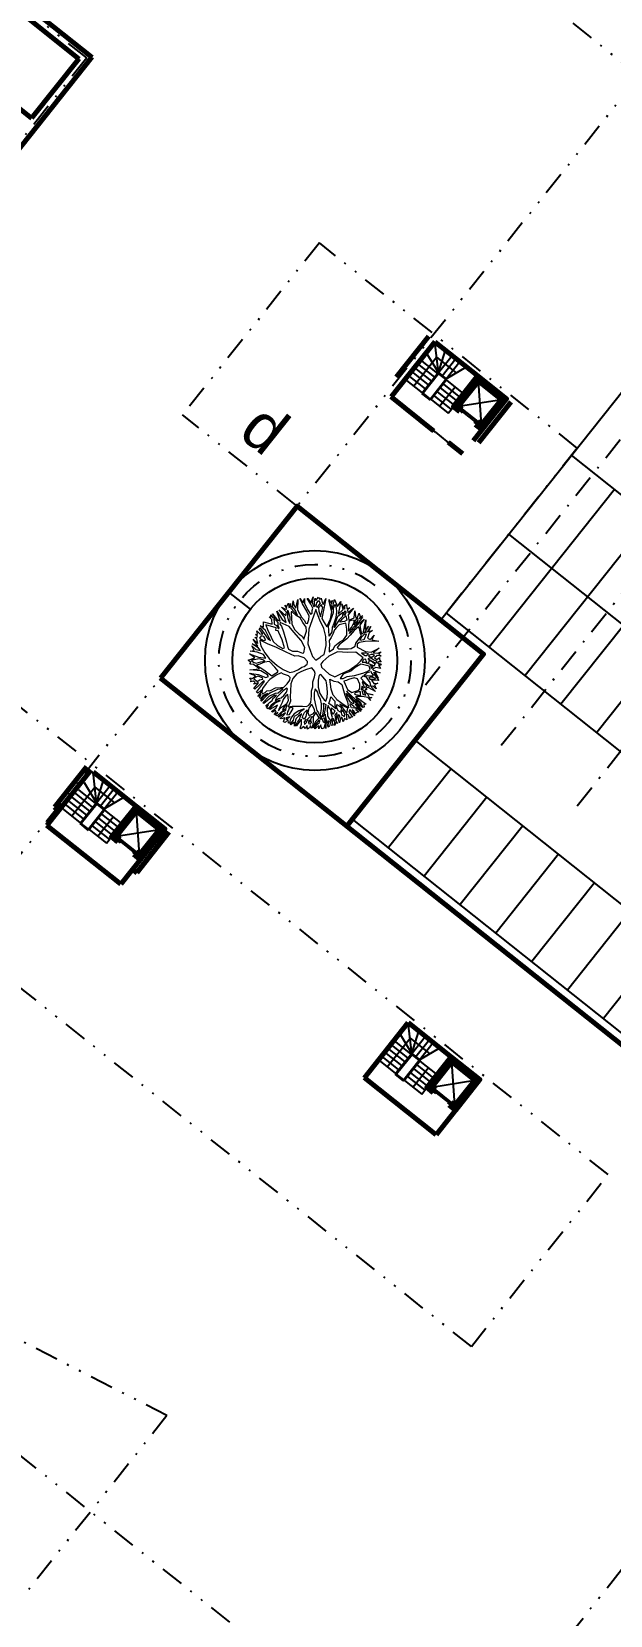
# Model space of a CAD drawing. Header units: metres. Extents: x -664657 to -643449, y -1076720 to -1062383.
# Drawn here: x -657806.3 to -657774.7, y -1067934.4 to -1067847.9 of the extents above; entities that cross this region are included whole.
import ezdxf

# ---------------------------------------------------------------- set-up
doc = ezdxf.new("R2010")
doc.units = ezdxf.units.M
doc.header["$LTSCALE"] = 0.1
doc.linetypes.add('DASHDOT', pattern=[25.4, 12.7, -6.35, 0, -6.35])
doc.linetypes.add('DIVIDE', pattern=[31.75, 12.7, -6.35, 0, -6.35, 0, -6.35])
doc.layers.get('0').update_dxf_attribs({"color": 8, "lineweight": 9})
for name, color, linetype in [('AA_THER_popis', 6, 'Continuous'), ('AA_THER_slabá', 4, 'Continuous'), ('AA_THER_čerchovaná', 84, 'DIVIDE')]:
    doc.layers.add(name, color=color, linetype=linetype)
doc.layers.add('AA_THER_silná', color=1, linetype='Continuous', lineweight=70)
doc.layers.add('AA_THER_STAFAZ', color=252, linetype='Continuous', lineweight=0)
doc.styles.get("Standard").update_dxf_attribs({"font": 'arial.ttf', "width": 0.8})

# ---------------------------------------------------------------- blocks, each defined once
blk = doc.blocks.new('A$C0C461CEA')
for p, q in [((0.191, 0.795), (0.205, 0.826)), ((0.205, 0.826), (0.247, 0.779)), ((0.247, 0.779), (0.283, 0.818)), ((0.283, 0.818), (0.273, 0.766)), ((0.303, 0.735), (0.335, 0.855)), ((0.335, 0.855), (0.332, 0.706)), ((0.448, 0.732), (0.381, 0.832)), ((0.381, 0.832), (0.473, 0.745)), ((0.483, 0.777), (0.463, 0.845)), ((0.463, 0.845), (0.503, 0.812)), ((0.503, 0.812), (0.541, 0.849)), ((0.541, 0.849), (0.523, 0.775)), ((0.523, 0.775), (0.552, 0.829)), ((0.552, 0.829), (0.55, 0.733)), ((0.572, 0.716), (0.592, 0.82)), ((0.592, 0.82), (0.599, 0.69)), ((0.732, 0.619), (0.623, 0.824)), ((0.623, 0.824), (0.721, 0.691)), ((-0.291, 0.473), (-0.326, 0.577)), ((-0.326, 0.577), (-0.279, 0.488)), ((-0.256, 0.522), (-0.284, 0.582)), ((-0.284, 0.582), (-0.25, 0.553)), ((-0.25, 0.553), (-0.251, 0.627)), ((-0.251, 0.627), (-0.205, 0.61)), ((-0.215, 0.587), (-0.164, 0.562)), ((-0.208, 0.57), (-0.215, 0.587)), ((-0.212, 0.536), (-0.208, 0.57)), ((-0.205, 0.61), (-0.205, 0.641)), ((-0.205, 0.641), (-0.143, 0.596)), ((-0.164, 0.562), (-0.163, 0.47)), ((-0.143, 0.596), (-0.108, 0.579)), ((-0.134, 0.562), (-0.138, 0.487)), ((-0.108, 0.579), (-0.136, 0.688)), ((-0.136, 0.688), (-0.031, 0.479)), ((-0.111, 0.544), (-0.134, 0.562)), ((-0.084, 0.536), (-0.111, 0.544)), ((-0.062, 0.681), (-0.084, 0.71)), ((-0.084, 0.71), (-0.025, 0.681)), ((0.086, 0.573), (-0.062, 0.681)), ((-0.025, 0.681), (-0.029, 0.73)), ((-0.029, 0.73), (-0.001, 0.656)), ((0.063, 0.606), (-0.009, 0.765)), ((-0.009, 0.765), (0.101, 0.706)), ((-0.001, 0.656), (0.063, 0.606)), ((0.049, 0.709), (0.1, 0.674)), ((0.071, 0.64), (0.049, 0.709)), ((0.115, 0.58), (0.071, 0.64)), ((0.141, 0.467), (0.086, 0.573)), ((0.101, 0.706), (0.094, 0.804)), ((0.094, 0.804), (0.195, 0.61)), ((0.1, 0.674), (0.148, 0.626)), ((0.154, 0.458), (0.115, 0.58)), ((0.214, 0.725), (0.134, 0.788)), ((0.134, 0.788), (0.212, 0.751)), ((0.148, 0.626), (0.198, 0.54)), ((0.231, 0.749), (0.191, 0.795)), ((0.195, 0.61), (0.214, 0.725)), ((0.212, 0.751), (0.231, 0.749)), ((0.212, 0.581), (0.226, 0.644)), ((0.236, 0.499), (0.212, 0.581)), ((0.226, 0.644), (0.236, 0.684)), ((0.236, 0.684), (0.278, 0.625)), ((0.256, 0.734), (0.28, 0.713)), ((0.257, 0.695), (0.256, 0.734)), ((0.272, 0.676), (0.257, 0.695)), ((0.278, 0.625), (0.267, 0.543)), ((0.267, 0.543), (0.281, 0.388)), ((0.291, 0.657), (0.272, 0.676)), ((0.273, 0.766), (0.303, 0.735)), ((0.28, 0.713), (0.29, 0.678)), ((0.29, 0.678), (0.291, 0.657)), ((0.298, 0.594), (0.316, 0.668)), ((0.299, 0.519), (0.298, 0.594)), ((0.359, 0.578), (0.299, 0.519)), ((0.316, 0.668), (0.354, 0.641)), ((0.392, 0.572), (0.318, 0.477)), ((0.332, 0.706), (0.398, 0.641)), ((0.354, 0.641), (0.373, 0.618)), ((0.373, 0.618), (0.359, 0.578)), ((0.469, 0.501), (0.392, 0.572)), ((0.398, 0.641), (0.448, 0.732)), ((0.419, 0.639), (0.417, 0.618)), ((0.417, 0.618), (0.449, 0.568)), ((0.438, 0.663), (0.419, 0.639)), ((0.471, 0.697), (0.438, 0.663)), ((0.449, 0.568), (0.492, 0.518)), ((0.482, 0.682), (0.471, 0.697)), ((0.473, 0.745), (0.483, 0.777)), ((0.492, 0.669), (0.482, 0.682)), ((0.49, 0.711), (0.491, 0.762)), ((0.505, 0.682), (0.49, 0.711)), ((0.491, 0.762), (0.519, 0.739)), ((0.503, 0.634), (0.492, 0.669)), ((0.512, 0.575), (0.503, 0.634)), ((0.518, 0.634), (0.505, 0.682)), ((0.511, 0.491), (0.512, 0.575)), ((0.519, 0.739), (0.518, 0.634)), ((0.53, 0.531), (0.539, 0.622)), ((0.539, 0.622), (0.547, 0.66)), ((0.544, 0.723), (0.568, 0.689)), ((0.547, 0.66), (0.544, 0.723)), ((0.55, 0.733), (0.572, 0.716)), ((0.562, 0.609), (0.551, 0.471)), ((0.568, 0.689), (0.562, 0.609)), ((0.581, 0.563), (0.574, 0.456)), ((0.6, 0.66), (0.581, 0.563)), ((0.599, 0.69), (0.656, 0.641)), ((0.629, 0.644), (0.6, 0.66)), ((0.699, 0.587), (0.629, 0.644)), ((0.656, 0.641), (0.716, 0.594)), ((0.735, 0.569), (0.699, 0.587)), ((0.716, 0.594), (0.732, 0.619)), ((0.721, 0.691), (0.725, 0.772)), ((0.725, 0.772), (0.739, 0.638)), ((0.736, 0.502), (0.735, 0.569)), ((0.739, 0.638), (0.773, 0.691)), ((0.756, 0.617), (0.75, 0.55)), ((0.75, 0.55), (0.759, 0.494)), ((0.785, 0.647), (0.756, 0.617)), ((0.759, 0.494), (0.811, 0.549)), ((0.773, 0.691), (0.762, 0.79)), ((0.762, 0.79), (0.78, 0.708)), ((0.78, 0.708), (0.782, 0.71)), ((0.782, 0.71), (0.826, 0.755)), ((0.811, 0.549), (0.785, 0.647)), ((0.826, 0.755), (0.807, 0.687)), ((0.807, 0.687), (0.84, 0.599)), ((0.84, 0.599), (0.888, 0.613)), ((1.024, 0.679), (0.847, 0.53)), ((0.888, 0.613), (0.897, 0.711)), ((0.897, 0.711), (0.915, 0.627)), ((0.915, 0.627), (1.024, 0.679)), ((1.039, 0.454), (1.103, 0.589)), ((1.103, 0.589), (1.074, 0.465)), ((1.137, 0.506), (1.166, 0.562)), ((1.166, 0.562), (1.164, 0.508)), ((-0.495, 0.221), (-0.55, 0.309)), ((-0.55, 0.309), (-0.495, 0.256)), ((-0.436, 0.238), (-0.503, 0.376)), ((-0.503, 0.376), (-0.397, 0.235)), ((-0.394, 0.371), (-0.482, 0.412)), ((-0.482, 0.412), (-0.394, 0.388)), ((-0.394, 0.388), (-0.424, 0.459)), ((-0.424, 0.459), (-0.372, 0.399)), ((-0.256, 0.32), (-0.394, 0.371)), ((-0.386, 0.487), (-0.377, 0.497)), ((-0.28, 0.452), (-0.386, 0.487)), ((-0.377, 0.497), (-0.291, 0.473)), ((-0.372, 0.399), (-0.265, 0.347)), ((-0.209, 0.421), (-0.28, 0.452)), ((-0.279, 0.488), (-0.209, 0.448)), ((-0.265, 0.347), (-0.176, 0.312)), ((-0.207, 0.472), (-0.256, 0.522)), ((-0.174, 0.275), (-0.256, 0.32)), ((-0.186, 0.48), (-0.212, 0.536)), ((-0.209, 0.448), (-0.207, 0.472)), ((-0.194, 0.381), (-0.209, 0.421)), ((-0.162, 0.346), (-0.194, 0.381)), ((-0.163, 0.47), (-0.186, 0.48)), ((-0.176, 0.312), (-0.162, 0.346)), ((-0.142, 0.224), (-0.174, 0.275)), ((-0.157, 0.436), (-0.114, 0.321)), ((-0.081, 0.391), (-0.157, 0.436)), ((-0.138, 0.487), (-0.095, 0.443)), ((-0.114, 0.321), (-0.04, 0.095)), ((-0.095, 0.443), (-0.013, 0.385)), ((-0.05, 0.471), (-0.084, 0.536)), ((0.012, 0.333), (-0.081, 0.391)), ((-0.013, 0.385), (-0.05, 0.471)), ((-0.031, 0.479), (0.019, 0.379)), ((0.154, 0.269), (0.012, 0.333)), ((0.019, 0.379), (0.096, 0.349)), ((0.096, 0.349), (0.175, 0.322)), ((0.175, 0.322), (0.141, 0.467)), ((0.193, 0.345), (0.154, 0.458)), ((0.24, 0.295), (0.193, 0.345)), ((0.198, 0.54), (0.234, 0.438)), ((0.234, 0.438), (0.258, 0.367)), ((0.281, 0.388), (0.236, 0.499)), ((0.308, 0.222), (0.24, 0.295)), ((0.258, 0.367), (0.296, 0.309)), ((0.296, 0.309), (0.308, 0.222)), ((0.314, 0.414), (0.309, 0.363)), ((0.309, 0.363), (0.334, 0.286)), ((0.318, 0.477), (0.314, 0.414)), ((0.334, 0.286), (0.348, 0.221)), ((0.532, 0.422), (0.469, 0.501)), ((0.492, 0.518), (0.511, 0.491)), ((0.513, 0.258), (0.54, 0.324)), ((0.551, 0.471), (0.53, 0.531)), ((0.54, 0.324), (0.532, 0.422)), ((0.551, 0.283), (0.534, 0.218)), ((0.571, 0.374), (0.551, 0.283)), ((0.574, 0.456), (0.571, 0.374)), ((0.694, 0.255), (0.731, 0.289)), ((0.834, 0.289), (0.726, 0.197)), ((0.731, 0.289), (0.76, 0.363)), ((0.738, 0.409), (0.736, 0.502)), ((0.76, 0.363), (0.738, 0.409)), ((0.772, 0.454), (0.768, 0.41)), ((0.768, 0.41), (0.8, 0.37)), ((0.847, 0.53), (0.772, 0.454)), ((0.8, 0.37), (0.955, 0.401)), ((0.992, 0.29), (0.834, 0.289)), ((0.943, 0.354), (0.922, 0.336)), ((0.922, 0.336), (0.992, 0.342)), ((0.983, 0.384), (0.943, 0.354)), ((0.955, 0.401), (1.039, 0.454)), ((1.022, 0.404), (0.983, 0.384)), ((0.99, 0.219), (0.992, 0.29)), ((0.992, 0.342), (1.008, 0.359)), ((1.008, 0.359), (1.022, 0.404)), ((1.019, 0.28), (1.014, 0.25)), ((1.04, 0.305), (1.019, 0.28)), ((1.065, 0.28), (1.04, 0.305)), ((1.06, 0.421), (1.046, 0.396)), ((1.046, 0.396), (1.046, 0.37)), ((1.046, 0.37), (1.102, 0.394)), ((1.085, 0.438), (1.06, 0.421)), ((1.084, 0.364), (1.065, 0.329)), ((1.065, 0.329), (1.216, 0.353)), ((1.11, 0.266), (1.065, 0.28)), ((1.074, 0.465), (1.137, 0.506)), ((1.151, 0.377), (1.084, 0.364)), ((1.117, 0.447), (1.085, 0.438)), ((1.115, 0.327), (1.094, 0.318)), ((1.094, 0.318), (1.123, 0.272)), ((1.102, 0.394), (1.117, 0.447)), ((1.157, 0.334), (1.115, 0.327)), ((1.123, 0.272), (1.221, 0.303)), ((1.154, 0.472), (1.142, 0.409)), ((1.142, 0.409), (1.193, 0.416)), ((1.216, 0.393), (1.151, 0.377)), ((1.213, 0.508), (1.154, 0.472)), ((1.223, 0.332), (1.157, 0.334)), ((1.164, 0.508), (1.213, 0.508)), ((1.221, 0.277), (1.173, 0.268)), ((1.193, 0.416), (1.206, 0.47)), ((1.206, 0.47), (1.232, 0.441)), ((1.209, 0.239), (1.221, 0.277)), ((1.216, 0.353), (1.216, 0.393)), ((1.221, 0.303), (1.223, 0.332)), ((1.232, 0.441), (1.276, 0.429)), ((1.265, 0.299), (1.236, 0.242)), ((1.276, 0.429), (1.239, 0.399)), ((1.239, 0.399), (1.239, 0.378)), ((1.239, 0.378), (1.266, 0.383)), ((1.263, 0.236), (1.379, 0.275)), ((1.336, 0.335), (1.265, 0.299)), ((1.266, 0.383), (1.281, 0.398)), ((1.308, 0.383), (1.275, 0.358)), ((1.275, 0.358), (1.336, 0.335)), ((1.281, 0.398), (1.308, 0.383)), ((1.379, 0.275), (1.301, 0.236)), ((-0.493, -0.002), (-0.644, 0.041)), ((-0.644, 0.041), (-0.485, 0.03)), ((-0.635, 0.101), (-0.551, 0.117)), ((-0.519, 0.086), (-0.635, 0.101)), ((-0.612, 0.165), (-0.577, 0.172)), ((-0.557, 0.142), (-0.612, 0.165)), ((-0.577, 0.172), (-0.583, 0.229)), ((-0.583, 0.229), (-0.536, 0.174)), ((-0.551, 0.117), (-0.557, 0.142)), ((-0.526, 0.187), (-0.556, 0.247)), ((-0.556, 0.247), (-0.505, 0.187)), ((-0.536, 0.174), (-0.526, 0.187)), ((-0.509, 0.126), (-0.526, 0.126)), ((-0.526, 0.126), (-0.492, 0.08)), ((-0.485, 0.03), (-0.519, 0.086)), ((-0.416, 0.057), (-0.509, 0.126)), ((-0.505, 0.187), (-0.335, 0.163)), ((-0.495, 0.256), (-0.436, 0.238)), ((-0.415, 0.205), (-0.495, 0.221)), ((-0.492, 0.08), (-0.453, 0.038)), ((-0.444, 0.15), (-0.46, 0.141)), ((-0.46, 0.141), (-0.318, -0.013)), ((-0.453, 0.038), (-0.411, 0.003)), ((-0.353, 0.149), (-0.444, 0.15)), ((-0.354, -0.026), (-0.416, 0.057)), ((-0.335, 0.163), (-0.415, 0.205)), ((-0.411, 0.003), (-0.354, -0.026)), ((-0.397, 0.235), (-0.263, 0.181)), ((-0.273, 0.155), (-0.353, 0.149)), ((-0.191, 0.121), (-0.273, 0.155)), ((-0.263, 0.181), (-0.194, 0.167)), ((-0.194, 0.167), (-0.145, 0.146)), ((-0.099, 0.096), (-0.191, 0.121)), ((-0.145, 0.146), (-0.114, 0.159)), ((-0.114, 0.159), (-0.142, 0.224)), ((-0.05, 0.048), (-0.099, 0.096)), ((0, -0.086), (-0.05, 0.048)), ((-0.04, 0.095), (0.101, -0.11)), ((0.266, 0.178), (0.154, 0.269)), ((0.364, 0.065), (0.266, 0.178)), ((0.348, 0.221), (0.354, 0.16)), ((0.354, 0.16), (0.409, 0.103)), ((0.435, -0.079), (0.364, 0.065)), ((0.409, 0.103), (0.439, 0.053)), ((0.439, 0.053), (0.476, 0.01)), ((0.476, 0.01), (0.498, 0.096)), ((0.485, 0.148), (0.513, 0.258)), ((0.498, 0.096), (0.485, 0.148)), ((0.588, 0.099), (0.514, -0.053)), ((0.534, 0.218), (0.533, 0.155)), ((0.533, 0.155), (0.567, 0.153)), ((0.567, 0.153), (0.619, 0.192)), ((0.726, 0.197), (0.588, 0.099)), ((0.619, 0.192), (0.694, 0.255)), ((0.934, -0.024), (0.985, 0.138)), ((0.99, 0.078), (0.966, -0.017)), ((0.985, 0.138), (0.99, 0.219)), ((1.029, 0.181), (0.99, 0.078)), ((1.014, 0.25), (1.022, 0.223)), ((1.022, 0.223), (1.057, 0.251)), ((1.054, 0.196), (1.029, 0.181)), ((1.161, 0.247), (1.054, 0.196)), ((1.057, 0.251), (1.11, 0.266)), ((1.064, -0.035), (1.15, 0.081)), ((1.15, 0.081), (1.193, 0.151)), ((1.207, 0.21), (1.161, 0.247)), ((1.173, 0.268), (1.209, 0.239)), ((1.184, 0.044), (1.176, -0.007)), ((1.242, 0.072), (1.184, 0.044)), ((1.201, 0.118), (1.192, 0.06)), ((1.192, 0.06), (1.242, 0.105)), ((1.193, 0.151), (1.207, 0.21)), ((1.249, 0.194), (1.201, 0.132)), ((1.201, 0.132), (1.201, 0.118)), ((1.236, 0.242), (1.263, 0.236)), ((1.242, 0.105), (1.277, 0.128)), ((1.297, 0.051), (1.242, 0.072)), ((1.268, 0.179), (1.249, 0.194)), ((1.314, 0.169), (1.268, 0.179)), ((1.294, 0.108), (1.276, 0.086)), ((1.276, 0.086), (1.305, 0.077)), ((1.277, 0.128), (1.319, 0.158)), ((1.411, 0.18), (1.289, 0.213)), ((1.289, 0.213), (1.317, 0.184)), ((1.327, 0.131), (1.294, 0.108)), ((1.347, 0.037), (1.297, 0.051)), ((1.301, 0.236), (1.411, 0.18)), ((1.305, 0.077), (1.384, 0.138)), ((1.319, 0.158), (1.314, 0.169)), ((1.317, 0.184), (1.443, 0.155)), ((1.367, 0.149), (1.327, 0.131)), ((1.443, 0.155), (1.34, 0.081)), ((1.34, 0.081), (1.406, 0.061)), ((1.386, 0.006), (1.347, 0.037)), ((1.384, 0.138), (1.367, 0.149)), ((1.367, -0.026), (1.386, 0.006)), ((1.421, 0.016), (1.398, -0.011)), ((1.406, 0.061), (1.454, 0.109)), ((1.495, 0.013), (1.421, 0.016)), ((1.454, 0.109), (1.431, 0.05)), ((1.431, 0.05), (1.495, 0.013)), ((-0.721, -0.288), (-0.583, -0.227)), ((-0.701, -0.157), (-0.672, -0.144)), ((-0.634, -0.167), (-0.701, -0.157)), ((-0.672, -0.144), (-0.697, -0.115)), ((-0.697, -0.115), (-0.649, -0.134)), ((-0.599, -0.118), (-0.687, -0.081)), ((-0.687, -0.081), (-0.582, -0.108)), ((-0.508, -0.101), (-0.659, -0.004)), ((-0.659, -0.004), (-0.5, -0.057)), ((-0.49, -0.229), (-0.658, -0.302)), ((-0.649, -0.134), (-0.599, -0.118)), ((-0.583, -0.227), (-0.634, -0.167)), ((-0.561, -0.129), (-0.611, -0.142)), ((-0.611, -0.142), (-0.575, -0.175)), ((-0.582, -0.108), (-0.544, -0.105)), ((-0.575, -0.175), (-0.552, -0.204)), ((-0.519, -0.137), (-0.561, -0.129)), ((-0.552, -0.204), (-0.506, -0.197)), ((-0.544, -0.105), (-0.508, -0.101)), ((-0.491, -0.179), (-0.519, -0.137)), ((-0.506, -0.197), (-0.448, -0.22)), ((-0.5, -0.057), (-0.412, -0.054)), ((-0.412, -0.054), (-0.493, -0.002)), ((-0.33, -0.078), (-0.491, -0.12)), ((-0.491, -0.12), (-0.481, -0.145)), ((-0.444, -0.203), (-0.491, -0.179)), ((-0.465, -0.267), (-0.49, -0.229)), ((-0.481, -0.145), (-0.435, -0.149)), ((-0.431, -0.251), (-0.465, -0.267)), ((-0.448, -0.22), (-0.444, -0.203)), ((-0.435, -0.149), (-0.35, -0.207)), ((-0.402, -0.266), (-0.431, -0.251)), ((-0.281, -0.328), (-0.402, -0.266)), ((-0.35, -0.207), (-0.2, -0.314)), ((-0.208, -0.104), (-0.33, -0.078)), ((-0.318, -0.013), (-0.221, -0.06)), ((-0.221, -0.06), (-0.118, -0.072)), ((-0.023, -0.134), (-0.208, -0.104)), ((-0.118, -0.072), (-0.051, -0.067)), ((-0.051, -0.067), (0, -0.086)), ((0.101, -0.19), (-0.023, -0.134)), ((0.101, -0.11), (0.215, -0.18)), ((0.147, -0.271), (0.101, -0.19)), ((0.215, -0.18), (0.302, -0.23)), ((0.302, -0.23), (0.386, -0.241)), ((0.386, -0.241), (0.412, -0.157)), ((0.412, -0.132), (0.435, -0.079)), ((0.412, -0.157), (0.412, -0.132)), ((0.514, -0.053), (0.492, -0.182)), ((0.492, -0.182), (0.493, -0.246)), ((0.493, -0.246), (0.533, -0.274)), ((0.71, -0.29), (0.814, -0.262)), ((0.814, -0.262), (0.864, -0.159)), ((0.864, -0.159), (0.934, -0.024)), ((0.908, -0.119), (0.897, -0.15)), ((0.897, -0.15), (0.901, -0.228)), ((0.901, -0.228), (0.946, -0.198)), ((0.966, -0.017), (0.908, -0.119)), ((0.946, -0.198), (0.973, -0.127)), ((0.973, -0.127), (1.064, -0.035)), ((1.009, -0.187), (0.98, -0.225)), ((0.98, -0.225), (1.12, -0.297)), ((1.026, -0.151), (1.009, -0.187)), ((1.084, -0.067), (1.026, -0.151)), ((1.138, -0.047), (1.084, -0.067)), ((1.225, -0.095), (1.138, -0.047)), ((1.176, -0.007), (1.277, -0.02)), ((1.208, -0.294), (1.276, -0.187)), ((1.271, -0.153), (1.225, -0.095)), ((1.231, -0.04), (1.321, -0.091)), ((1.289, -0.041), (1.231, -0.04)), ((1.287, -0.212), (1.256, -0.26)), ((1.256, -0.26), (1.262, -0.288)), ((1.262, -0.288), (1.356, -0.236)), ((1.276, -0.187), (1.271, -0.153)), ((1.277, -0.02), (1.367, -0.026)), ((1.324, -0.116), (1.277, -0.096)), ((1.277, -0.096), (1.303, -0.157)), ((1.318, -0.192), (1.287, -0.212)), ((1.346, -0.047), (1.289, -0.041)), ((1.394, -0.229), (1.298, -0.308)), ((1.303, -0.157), (1.324, -0.116)), ((1.356, -0.236), (1.318, -0.192)), ((1.321, -0.091), (1.346, -0.047)), ((1.347, -0.14), (1.333, -0.161)), ((1.333, -0.161), (1.36, -0.194)), ((1.374, -0.053), (1.346, -0.093)), ((1.346, -0.093), (1.374, -0.091)), ((1.368, -0.148), (1.347, -0.14)), ((1.374, -0.091), (1.353, -0.129)), ((1.353, -0.129), (1.41, -0.147)), ((1.36, -0.194), (1.389, -0.194)), ((1.4, -0.166), (1.368, -0.148)), ((1.514, -0.029), (1.374, -0.053)), ((1.389, -0.194), (1.421, -0.179)), ((1.476, -0.191), (1.394, -0.229)), ((1.398, -0.011), (1.514, -0.029)), ((1.421, -0.179), (1.4, -0.166)), ((1.41, -0.147), (1.519, -0.094)), ((1.519, -0.094), (1.431, -0.145)), ((1.431, -0.145), (1.486, -0.17)), ((1.541, -0.201), (1.476, -0.191)), ((1.486, -0.17), (1.527, -0.148)), ((1.527, -0.148), (1.511, -0.184)), ((1.511, -0.184), (1.541, -0.201)), ((-0.722, -0.374), (-0.67, -0.354)), ((-0.605, -0.381), (-0.722, -0.374)), ((-0.67, -0.354), (-0.721, -0.288)), ((-0.671, -0.512), (-0.715, -0.477)), ((-0.715, -0.477), (-0.643, -0.483)), ((-0.705, -0.422), (-0.705, -0.403)), ((-0.705, -0.403), (-0.475, -0.468)), ((-0.602, -0.457), (-0.705, -0.422)), ((-0.697, -0.539), (-0.671, -0.512)), ((-0.651, -0.541), (-0.697, -0.539)), ((-0.658, -0.302), (-0.588, -0.343)), ((-0.643, -0.483), (-0.602, -0.457)), ((-0.562, -0.478), (-0.608, -0.497)), ((-0.608, -0.497), (-0.603, -0.545)), ((-0.429, -0.459), (-0.605, -0.381)), ((-0.588, -0.343), (-0.459, -0.411)), ((-0.439, -0.537), (-0.569, -0.566)), ((-0.528, -0.49), (-0.562, -0.478)), ((-0.555, -0.54), (-0.523, -0.534)), ((-0.5, -0.512), (-0.528, -0.49)), ((-0.523, -0.534), (-0.5, -0.512)), ((-0.475, -0.468), (-0.429, -0.459)), ((-0.459, -0.411), (-0.383, -0.446)), ((-0.274, -0.489), (-0.439, -0.537)), ((-0.383, -0.446), (-0.284, -0.456)), ((-0.284, -0.456), (-0.182, -0.436)), ((-0.167, -0.411), (-0.281, -0.328)), ((-0.099, -0.448), (-0.274, -0.489)), ((-0.2, -0.314), (-0.141, -0.358)), ((-0.182, -0.436), (-0.167, -0.411)), ((-0.141, -0.358), (-0.098, -0.387)), ((0.06, -0.41), (-0.099, -0.448)), ((-0.098, -0.387), (-0.025, -0.371)), ((-0.025, -0.371), (0.046, -0.318)), ((0.046, -0.318), (0.128, -0.29)), ((0.101, -0.37), (0.06, -0.41)), ((0.202, -0.337), (0.101, -0.37)), ((0.128, -0.29), (0.147, -0.271)), ((0.284, -0.347), (0.202, -0.337)), ((0.252, -0.551), (0.271, -0.484)), ((0.271, -0.484), (0.295, -0.448)), ((0.301, -0.364), (0.284, -0.347)), ((0.295, -0.448), (0.313, -0.389)), ((0.313, -0.389), (0.301, -0.364)), ((0.348, -0.481), (0.309, -0.559)), ((0.414, -0.386), (0.348, -0.481)), ((0.482, -0.404), (0.414, -0.386)), ((0.518, -0.429), (0.482, -0.404)), ((0.544, -0.477), (0.518, -0.429)), ((0.533, -0.274), (0.71, -0.29)), ((0.574, -0.561), (0.544, -0.477)), ((0.601, -0.382), (0.587, -0.408)), ((0.587, -0.408), (0.628, -0.487)), ((0.66, -0.39), (0.601, -0.382)), ((0.628, -0.487), (0.7, -0.576)), ((0.74, -0.406), (0.66, -0.39)), ((0.768, -0.431), (0.74, -0.406)), ((0.831, -0.489), (0.768, -0.431)), ((0.773, -0.347), (0.846, -0.329)), ((0.833, -0.407), (0.773, -0.347)), ((0.885, -0.552), (0.831, -0.489)), ((0.896, -0.469), (0.833, -0.407)), ((0.846, -0.329), (0.914, -0.295)), ((0.987, -0.527), (0.896, -0.469)), ((0.914, -0.295), (0.987, -0.292)), ((0.987, -0.292), (1.076, -0.35)), ((1.063, -0.541), (0.987, -0.527)), ((1.076, -0.35), (1.146, -0.402)), ((1.12, -0.297), (1.208, -0.294)), ((1.322, -0.346), (1.122, -0.328)), ((1.122, -0.328), (1.314, -0.377)), ((1.146, -0.366), (1.331, -0.398)), ((1.205, -0.406), (1.146, -0.366)), ((1.146, -0.402), (1.247, -0.462)), ((1.293, -0.438), (1.205, -0.406)), ((1.328, -0.531), (1.24, -0.542)), ((1.247, -0.462), (1.328, -0.531)), ((1.35, -0.423), (1.293, -0.438)), ((1.298, -0.308), (1.389, -0.301)), ((1.308, -0.455), (1.382, -0.454)), ((1.323, -0.478), (1.308, -0.455)), ((1.314, -0.377), (1.526, -0.421)), ((1.436, -0.382), (1.322, -0.346)), ((1.367, -0.498), (1.323, -0.478)), ((1.331, -0.398), (1.35, -0.423)), ((1.439, -0.334), (1.334, -0.329)), ((1.334, -0.329), (1.521, -0.375)), ((1.492, -0.575), (1.361, -0.539)), ((1.361, -0.539), (1.376, -0.585)), ((1.403, -0.475), (1.367, -0.498)), ((1.526, -0.421), (1.375, -0.412)), ((1.375, -0.412), (1.53, -0.449)), ((1.382, -0.454), (1.403, -0.475)), ((1.389, -0.301), (1.527, -0.295)), ((1.434, -0.521), (1.395, -0.521)), ((1.395, -0.521), (1.492, -0.575)), ((1.53, -0.449), (1.415, -0.452)), ((1.415, -0.452), (1.445, -0.477)), ((1.485, -0.543), (1.434, -0.521)), ((1.521, -0.375), (1.436, -0.382)), ((1.513, -0.369), (1.439, -0.334)), ((1.445, -0.477), (1.505, -0.474)), ((1.505, -0.474), (1.477, -0.522)), ((1.477, -0.522), (1.485, -0.543)), ((1.527, -0.295), (1.496, -0.321)), ((1.496, -0.321), (1.528, -0.358)), ((1.528, -0.358), (1.513, -0.369)), ((-0.537, -0.67), (-0.676, -0.63)), ((-0.676, -0.63), (-0.569, -0.633)), ((-0.67, -0.585), (-0.643, -0.564)), ((-0.628, -0.583), (-0.67, -0.585)), ((-0.643, -0.564), (-0.651, -0.541)), ((-0.639, -0.698), (-0.537, -0.67)), ((-0.507, -0.691), (-0.639, -0.698)), ((-0.569, -0.633), (-0.628, -0.583)), ((-0.54, -0.767), (-0.622, -0.732)), ((-0.622, -0.732), (-0.532, -0.735)), ((-0.603, -0.545), (-0.555, -0.54)), ((-0.483, -0.76), (-0.59, -0.822)), ((-0.59, -0.822), (-0.54, -0.767)), ((-0.569, -0.566), (-0.571, -0.578)), ((-0.571, -0.578), (-0.503, -0.638)), ((-0.568, -0.862), (-0.416, -0.81)), ((-0.532, -0.735), (-0.456, -0.699)), ((-0.456, -0.699), (-0.507, -0.691)), ((-0.503, -0.638), (-0.373, -0.687)), ((-0.374, -0.724), (-0.483, -0.76)), ((-0.416, -0.81), (-0.302, -0.746)), ((-0.329, -0.8), (-0.388, -0.824)), ((-0.302, -0.746), (-0.374, -0.724)), ((-0.373, -0.687), (-0.256, -0.714)), ((-0.335, -0.847), (-0.287, -0.798)), ((-0.287, -0.798), (-0.329, -0.8)), ((-0.221, -0.753), (-0.283, -0.813)), ((-0.256, -0.714), (-0.076, -0.727)), ((-0.092, -0.771), (-0.221, -0.753)), ((-0.004, -0.791), (-0.092, -0.771)), ((-0.076, -0.727), (0.048, -0.713)), ((-0.002, -0.812), (-0.004, -0.791)), ((0.055, -0.78), (0.014, -0.86)), ((0.048, -0.713), (0.165, -0.682)), ((0.103, -0.771), (0.055, -0.78)), ((0.185, -0.745), (0.103, -0.771)), ((0.165, -0.682), (0.215, -0.623)), ((0.227, -0.745), (0.185, -0.745)), ((0.215, -0.623), (0.252, -0.551)), ((0.25, -0.786), (0.227, -0.745)), ((0.249, -0.862), (0.25, -0.786)), ((0.276, -0.629), (0.273, -0.73)), ((0.273, -0.73), (0.303, -0.824)), ((0.309, -0.559), (0.276, -0.629)), ((0.627, -0.632), (0.574, -0.561)), ((0.648, -0.697), (0.627, -0.632)), ((0.706, -0.765), (0.648, -0.697)), ((0.68, -0.635), (0.71, -0.698)), ((0.723, -0.641), (0.68, -0.635)), ((0.7, -0.576), (0.793, -0.643)), ((0.766, -0.864), (0.706, -0.765)), ((0.71, -0.698), (0.771, -0.775)), ((0.755, -0.654), (0.723, -0.641)), ((0.793, -0.687), (0.755, -0.654)), ((0.771, -0.775), (0.873, -0.86)), ((0.793, -0.643), (0.86, -0.669)), ((0.861, -0.713), (0.793, -0.687)), ((0.86, -0.669), (0.919, -0.683)), ((0.923, -0.765), (0.861, -0.713)), ((0.927, -0.618), (0.885, -0.552)), ((0.919, -0.683), (0.953, -0.683)), ((0.975, -0.826), (0.923, -0.765)), ((0.953, -0.683), (0.927, -0.618)), ((0.943, -0.738), (0.987, -0.729)), ((0.979, -0.769), (0.943, -0.738)), ((0.973, -0.572), (1.072, -0.589)), ((0.997, -0.622), (0.973, -0.572)), ((1.005, -0.804), (0.979, -0.769)), ((0.987, -0.729), (1.026, -0.796)), ((1.018, -0.681), (0.997, -0.622)), ((1.045, -0.869), (1.005, -0.804)), ((1.087, -0.68), (1.018, -0.681)), ((1.026, -0.796), (1.051, -0.84)), ((1.033, -0.716), (1.053, -0.774)), ((1.078, -0.743), (1.033, -0.716)), ((1.053, -0.774), (1.127, -0.856)), ((1.084, -0.55), (1.063, -0.541)), ((1.072, -0.589), (1.119, -0.642)), ((1.111, -0.744), (1.078, -0.743)), ((1.24, -0.542), (1.084, -0.55)), ((1.171, -0.679), (1.087, -0.68)), ((1.099, -0.713), (1.174, -0.717)), ((1.139, -0.759), (1.099, -0.713)), ((1.151, -0.786), (1.111, -0.744)), ((1.119, -0.642), (1.171, -0.679)), ((1.135, -0.61), (1.181, -0.601)), ((1.169, -0.658), (1.135, -0.61)), ((1.193, -0.78), (1.139, -0.759)), ((1.217, -0.83), (1.151, -0.786)), ((1.218, -0.683), (1.169, -0.658)), ((1.271, -0.556), (1.173, -0.572)), ((1.173, -0.572), (1.345, -0.623)), ((1.174, -0.717), (1.193, -0.78)), ((1.181, -0.601), (1.228, -0.603)), ((1.262, -0.674), (1.218, -0.683)), ((1.22, -0.716), (1.225, -0.775)), ((1.246, -0.741), (1.22, -0.716)), ((1.225, -0.775), (1.289, -0.835)), ((1.228, -0.603), (1.262, -0.674)), ((1.269, -0.792), (1.246, -0.741)), ((1.339, -0.652), (1.266, -0.621)), ((1.266, -0.621), (1.279, -0.67)), ((1.292, -0.73), (1.269, -0.733)), ((1.269, -0.733), (1.293, -0.833)), ((1.289, -0.835), (1.269, -0.792)), ((1.32, -0.545), (1.271, -0.556)), ((1.279, -0.67), (1.304, -0.696)), ((1.314, -0.791), (1.292, -0.73)), ((1.304, -0.696), (1.367, -0.69)), ((1.366, -0.826), (1.314, -0.791)), ((1.362, -0.62), (1.32, -0.545)), ((1.351, -0.74), (1.321, -0.736)), ((1.321, -0.736), (1.366, -0.826)), ((1.367, -0.69), (1.339, -0.652)), ((1.345, -0.623), (1.362, -0.62)), ((1.406, -0.775), (1.351, -0.74)), ((1.404, -0.631), (1.364, -0.641)), ((1.364, -0.641), (1.432, -0.706)), ((1.376, -0.585), (1.48, -0.613)), ((1.432, -0.706), (1.386, -0.715)), ((1.386, -0.715), (1.406, -0.775)), ((1.457, -0.664), (1.404, -0.631)), ((1.461, -0.634), (1.444, -0.636)), ((1.444, -0.636), (1.457, -0.664)), ((1.48, -0.613), (1.461, -0.634)), ((-0.457, -0.859), (-0.568, -0.862)), ((-0.519, -0.958), (-0.457, -0.859)), ((-0.458, -0.964), (-0.519, -0.958)), ((-0.463, -0.909), (-0.469, -0.936)), ((-0.469, -0.936), (-0.415, -0.93)), ((-0.446, -0.892), (-0.463, -0.909)), ((-0.456, -0.999), (-0.458, -0.964)), ((-0.402, -0.959), (-0.456, -0.999)), ((-0.388, -0.824), (-0.446, -0.892)), ((-0.415, -0.93), (-0.381, -0.913)), ((-0.275, -0.955), (-0.402, -0.959)), ((-0.396, -1.075), (-0.275, -0.955)), ((-0.237, -0.968), (-0.396, -1.075)), ((-0.381, -0.913), (-0.335, -0.847)), ((-0.36, -1.114), (-0.235, -1.047)), ((-0.322, -0.887), (-0.355, -0.942)), ((-0.355, -0.942), (-0.206, -0.924)), ((-0.283, -0.813), (-0.322, -0.887)), ((-0.222, -1.071), (-0.242, -1.119)), ((-0.105, -0.95), (-0.237, -0.968)), ((-0.235, -1.047), (-0.102, -1.004)), ((-0.142, -1.045), (-0.222, -1.071)), ((-0.206, -0.924), (-0.095, -0.918)), ((-0.16, -1.106), (-0.125, -1.059)), ((-0.125, -1.059), (-0.142, -1.045)), ((-0.098, -1.074), (-0.109, -1.185)), ((-0.078, -0.962), (-0.105, -0.95)), ((-0.102, -1.004), (-0.078, -0.962)), ((-0.075, -1.069), (-0.098, -1.074)), ((-0.095, -0.918), (-0.04, -0.918)), ((-0.066, -1.3), (-0.075, -1.069)), ((-0.04, -0.918), (-0.024, -0.869)), ((-0.027, -0.987), (-0.034, -1.08)), ((-0.034, -1.08), (-0.027, -1.189)), ((0.014, -0.86), (-0.027, -0.987)), ((-0.024, -0.869), (-0.002, -0.812)), ((0.102, -1.129), (0.142, -1.04)), ((0.184, -1.043), (0.122, -1.171)), ((0.142, -1.04), (0.206, -0.982)), ((0.246, -0.974), (0.184, -1.043)), ((0.197, -1.113), (0.23, -1.077)), ((0.206, -0.982), (0.243, -0.953)), ((0.23, -1.077), (0.246, -0.974)), ((0.243, -0.953), (0.249, -0.862)), ((0.277, -0.999), (0.264, -1.085)), ((0.292, -0.925), (0.277, -0.999)), ((0.309, -0.927), (0.292, -0.925)), ((0.303, -0.824), (0.376, -0.924)), ((0.33, -0.981), (0.309, -0.927)), ((0.321, -1.112), (0.333, -1.053)), ((0.333, -1.053), (0.33, -0.981)), ((0.374, -0.999), (0.362, -1.036)), ((0.362, -1.036), (0.365, -1.114)), ((0.41, -1.033), (0.374, -0.999)), ((0.376, -0.924), (0.427, -1.003)), ((0.444, -1.071), (0.41, -1.033)), ((0.427, -1.003), (0.48, -1.062)), ((0.457, -1.127), (0.444, -1.071)), ((0.48, -1.062), (0.512, -1.16)), ((0.558, -1.109), (0.631, -1.046)), ((0.631, -1.046), (0.693, -0.999)), ((0.746, -1.013), (0.692, -1.098)), ((0.693, -0.999), (0.75, -0.958)), ((0.726, -1.085), (0.746, -1.013)), ((0.75, -0.958), (0.766, -0.918)), ((0.766, -0.918), (0.766, -0.864)), ((0.789, -0.874), (0.884, -0.921)), ((0.804, -0.903), (0.789, -0.874)), ((0.79, -1.059), (0.793, -1.031)), ((0.802, -1.122), (0.79, -1.059)), ((0.793, -1.031), (0.796, -0.994)), ((0.796, -0.994), (0.85, -1.098)), ((0.804, -0.956), (0.804, -0.903)), ((0.813, -0.977), (0.804, -0.956)), ((0.841, -1.024), (0.813, -0.977)), ((0.885, -1.058), (0.841, -1.024)), ((0.873, -0.86), (0.932, -0.9)), ((0.884, -0.921), (0.914, -0.946)), ((0.914, -0.998), (0.885, -1.058)), ((0.903, -1.11), (0.906, -1.064)), ((0.906, -1.064), (0.934, -1.03)), ((0.914, -0.946), (0.914, -0.998)), ((0.932, -0.9), (0.98, -0.916)), ((0.934, -1.03), (0.94, -1.076)), ((0.939, -0.942), (0.95, -1.023)), ((0.95, -0.942), (0.939, -0.942)), ((0.94, -1.076), (0.939, -1.127)), ((1.04, -0.98), (0.95, -0.942)), ((0.95, -1.023), (1.001, -1.095)), ((1.031, -0.928), (0.975, -0.826)), ((0.98, -0.916), (1.029, -0.945)), ((1.029, -0.945), (1.031, -0.928)), ((1.032, -1.052), (1.04, -0.98)), ((1.059, -1.178), (1.032, -1.052)), ((1.075, -0.925), (1.045, -0.869)), ((1.05, -0.921), (1.086, -0.98)), ((1.051, -0.97), (1.05, -0.921)), ((1.051, -0.84), (1.075, -0.882)), ((1.086, -0.98), (1.051, -0.97)), ((1.059, -1.012), (1.058, -1.092)), ((1.08, -1.009), (1.059, -1.012)), ((1.075, -0.882), (1.075, -0.925)), ((1.097, -1.037), (1.08, -1.009)), ((1.259, -1.006), (1.085, -0.865)), ((1.085, -0.865), (1.242, -1.046)), ((1.085, -1.069), (1.097, -1.037)), ((1.092, -1.167), (1.085, -1.069)), ((1.098, -0.94), (1.107, -0.921)), ((1.105, -0.963), (1.098, -0.94)), ((1.156, -0.996), (1.105, -0.963)), ((1.107, -0.921), (1.156, -0.965)), ((1.127, -0.856), (1.163, -0.878)), ((1.192, -1.097), (1.14, -1.053)), ((1.14, -1.053), (1.155, -1.127)), ((1.156, -0.965), (1.156, -0.996)), ((1.163, -0.878), (1.239, -0.897)), ((1.242, -1.046), (1.185, -0.992)), ((1.185, -0.992), (1.213, -1.063)), ((1.249, -0.922), (1.189, -0.924)), ((1.189, -0.924), (1.265, -0.987)), ((1.213, -1.063), (1.192, -1.097)), ((1.239, -0.897), (1.217, -0.83)), ((1.293, -0.863), (1.24, -0.831)), ((1.24, -0.831), (1.264, -0.903)), ((1.281, -0.953), (1.249, -0.922)), ((1.265, -0.987), (1.259, -1.006)), ((1.264, -0.903), (1.302, -0.93)), ((1.302, -0.93), (1.281, -0.953)), ((1.293, -0.833), (1.345, -0.856)), ((1.327, -0.913), (1.293, -0.863)), ((1.345, -0.856), (1.318, -0.856)), ((1.318, -0.856), (1.327, -0.913)), ((-0.351, -1.121), (-0.36, -1.114)), ((-0.255, -1.094), (-0.351, -1.121)), ((-0.305, -1.172), (-0.267, -1.159)), ((-0.305, -1.187), (-0.305, -1.172)), ((-0.273, -1.193), (-0.305, -1.187)), ((-0.254, -1.22), (-0.273, -1.193)), ((-0.267, -1.159), (-0.255, -1.094)), ((-0.227, -1.182), (-0.254, -1.22)), ((-0.242, -1.119), (-0.248, -1.151)), ((-0.248, -1.151), (-0.172, -1.146)), ((-0.189, -1.184), (-0.227, -1.182)), ((-0.141, -1.15), (-0.193, -1.224)), ((-0.193, -1.224), (-0.189, -1.184)), ((-0.172, -1.146), (-0.16, -1.106)), ((-0.146, -1.278), (-0.141, -1.15)), ((-0.125, -1.278), (-0.146, -1.278)), ((-0.109, -1.185), (-0.125, -1.278)), ((-0.041, -1.296), (-0.066, -1.3)), ((-0.029, -1.216), (-0.041, -1.296)), ((-0.006, -1.273), (-0.029, -1.216)), ((-0.027, -1.189), (0.003, -1.241)), ((-0.005, -1.34), (-0.006, -1.273)), ((0.016, -1.281), (-0.005, -1.34)), ((0.003, -1.241), (0.022, -1.26)), ((0.029, -1.341), (0.016, -1.281)), ((0.022, -1.26), (0.051, -1.215)), ((0.052, -1.345), (0.029, -1.341)), ((0.051, -1.215), (0.056, -1.171)), ((0.053, -1.265), (0.052, -1.345)), ((0.097, -1.194), (0.053, -1.265)), ((0.056, -1.171), (0.102, -1.129)), ((0.072, -1.268), (0.097, -1.194)), ((0.075, -1.366), (0.072, -1.268)), ((0.102, -1.252), (0.094, -1.366)), ((0.122, -1.171), (0.102, -1.252)), ((0.128, -1.374), (0.143, -1.221)), ((0.143, -1.221), (0.197, -1.113)), ((0.183, -1.225), (0.149, -1.374)), ((0.207, -1.153), (0.183, -1.225)), ((0.2, -1.386), (0.217, -1.3)), ((0.229, -1.342), (0.206, -1.388)), ((0.232, -1.127), (0.207, -1.153)), ((0.217, -1.3), (0.228, -1.245)), ((0.219, -1.203), (0.227, -1.18)), ((0.228, -1.245), (0.219, -1.203)), ((0.227, -1.18), (0.232, -1.127)), ((0.233, -1.402), (0.229, -1.342)), ((0.264, -1.085), (0.258, -1.15)), ((0.258, -1.15), (0.261, -1.188)), ((0.261, -1.188), (0.267, -1.213)), ((0.264, -1.316), (0.263, -1.398)), ((0.284, -1.234), (0.264, -1.316)), ((0.267, -1.213), (0.294, -1.15)), ((0.279, -1.392), (0.297, -1.24)), ((0.325, -1.162), (0.284, -1.234)), ((0.294, -1.15), (0.321, -1.112)), ((0.347, -1.25), (0.294, -1.391)), ((0.297, -1.24), (0.34, -1.156)), ((0.34, -1.156), (0.325, -1.162)), ((0.338, -1.397), (0.36, -1.309)), ((0.36, -1.309), (0.347, -1.25)), ((0.377, -1.342), (0.355, -1.395)), ((0.365, -1.114), (0.382, -1.166)), ((0.403, -1.357), (0.377, -1.342)), ((0.382, -1.166), (0.395, -1.216)), ((0.395, -1.216), (0.4, -1.254)), ((0.4, -1.254), (0.409, -1.275)), ((0.432, -1.344), (0.406, -1.411)), ((0.409, -1.275), (0.423, -1.315)), ((0.418, -1.245), (0.443, -1.184)), ((0.423, -1.315), (0.418, -1.245)), ((0.42, -1.407), (0.432, -1.344)), ((0.443, -1.184), (0.457, -1.127)), ((0.48, -1.148), (0.458, -1.192)), ((0.458, -1.192), (0.465, -1.255)), ((0.486, -1.253), (0.46, -1.398)), ((0.465, -1.255), (0.5, -1.209)), ((0.477, -1.394), (0.493, -1.337)), ((0.5, -1.209), (0.48, -1.148)), ((0.482, -1.299), (0.513, -1.24)), ((0.493, -1.337), (0.482, -1.299)), ((0.513, -1.215), (0.486, -1.253)), ((0.539, -1.269), (0.494, -1.396)), ((0.512, -1.16), (0.558, -1.109)), ((0.513, -1.24), (0.513, -1.215)), ((0.527, -1.399), (0.541, -1.319)), ((0.564, -1.133), (0.538, -1.164)), ((0.538, -1.164), (0.551, -1.2)), ((0.541, -1.319), (0.539, -1.269)), ((0.583, -1.338), (0.544, -1.397)), ((0.551, -1.2), (0.555, -1.234)), ((0.555, -1.234), (0.577, -1.28)), ((0.596, -1.13), (0.564, -1.133)), ((0.577, -1.28), (0.61, -1.247)), ((0.607, -1.407), (0.583, -1.338)), ((0.603, -1.193), (0.596, -1.13)), ((0.598, -1.319), (0.639, -1.264)), ((0.628, -1.352), (0.598, -1.319)), ((0.61, -1.247), (0.603, -1.193)), ((0.639, -1.264), (0.628, -1.352)), ((0.65, -1.333), (0.637, -1.397)), ((0.687, -1.373), (0.65, -1.333)), ((0.692, -1.098), (0.664, -1.19)), ((0.664, -1.19), (0.665, -1.262)), ((0.665, -1.262), (0.678, -1.314)), ((0.678, -1.314), (0.695, -1.358)), ((0.695, -1.217), (0.726, -1.131)), ((0.724, -1.278), (0.695, -1.217)), ((0.72, -1.371), (0.724, -1.278)), ((0.726, -1.131), (0.726, -1.085)), ((0.751, -1.301), (0.737, -1.372)), ((0.745, -1.173), (0.74, -1.228)), ((0.74, -1.228), (0.746, -1.259)), ((0.766, -1.11), (0.745, -1.173)), ((0.746, -1.259), (0.797, -1.349)), ((0.797, -1.349), (0.751, -1.301)), ((0.77, -1.152), (0.766, -1.11)), ((0.794, -1.206), (0.77, -1.152)), ((0.797, -1.267), (0.794, -1.206)), ((0.81, -1.334), (0.797, -1.267)), ((0.821, -1.155), (0.802, -1.122)), ((0.825, -1.323), (0.81, -1.334)), ((0.873, -1.249), (0.817, -1.181)), ((0.817, -1.181), (0.817, -1.235)), ((0.817, -1.235), (0.825, -1.323)), ((0.854, -1.157), (0.821, -1.155)), ((0.85, -1.098), (0.854, -1.157)), ((0.894, -1.316), (0.873, -1.249)), ((0.88, -1.134), (0.881, -1.188)), ((0.924, -1.173), (0.88, -1.134)), ((0.881, -1.188), (0.919, -1.222)), ((0.913, -1.32), (0.894, -1.316)), ((0.924, -1.139), (0.903, -1.11)), ((0.929, -1.257), (0.913, -1.32)), ((0.919, -1.222), (0.924, -1.173)), ((0.939, -1.127), (0.924, -1.139)), ((0.967, -1.269), (0.929, -1.257)), ((0.949, -1.154), (0.955, -1.101)), ((0.985, -1.168), (0.949, -1.154)), ((0.955, -1.101), (0.983, -1.126)), ((1.007, -1.252), (0.962, -1.21)), ((0.962, -1.21), (0.967, -1.269)), ((0.983, -1.126), (0.985, -1.168)), ((1.001, -1.095), (1.036, -1.157)), ((1.044, -1.201), (1.006, -1.17)), ((1.006, -1.17), (1.011, -1.208)), ((1.015, -1.233), (1.007, -1.252)), ((1.011, -1.208), (1.015, -1.233)), ((1.036, -1.157), (1.049, -1.184)), ((1.049, -1.184), (1.044, -1.201)), ((1.058, -1.092), (1.075, -1.163)), ((1.075, -1.163), (1.059, -1.178)), ((1.103, -1.165), (1.092, -1.167)), ((1.115, -1.083), (1.103, -1.165)), ((1.155, -1.127), (1.115, -1.083)), ((0.094, -1.366), (0.075, -1.366)), ((0.149, -1.374), (0.128, -1.374)), ((0.206, -1.388), (0.2, -1.386)), ((0.263, -1.398), (0.233, -1.402)), ((0.294, -1.391), (0.279, -1.392)), ((0.355, -1.395), (0.338, -1.397)), ((0.406, -1.411), (0.403, -1.357)), ((0.46, -1.398), (0.42, -1.407)), ((0.494, -1.396), (0.477, -1.394)), ((0.544, -1.397), (0.527, -1.399)), ((0.637, -1.397), (0.607, -1.407)), ((0.695, -1.358), (0.687, -1.373)), ((0.737, -1.372), (0.72, -1.371))]:
    blk.add_line(p, q)

msp = doc.modelspace()

# ---------------------------------------------------------------- linework, layer by layer
at = {"layer": 'AA_THER_silná'}
for p, q in [((-657814.334, -1067840.321), (-657803.062, -1067849.283)), ((-657806.661, -1067847.061), (-657803.765, -1067849.363)), ((-657803.062, -1067849.283), (-657810.779, -1067858.989)), ((-657803.765, -1067849.363), (-657806.348, -1067852.612)), ((-657809.244, -1067850.309), (-657806.348, -1067852.612)), ((-657784.327, -1067864.818), (-657786.723, -1067867.831)), ((-657784.679, -1067864.538), (-657786.437, -1067866.749)), ((-657784.327, -1067864.818), (-657781.979, -1067866.685)), ((-657781.979, -1067866.685), (-657783.317, -1067868.368)), ((-657784.375, -1067869.698), (-657786.723, -1067867.831)), ((-657780.413, -1067867.93), (-657782.234, -1067870.219)), ((-657780.178, -1067868.116), (-657781.937, -1067870.328)), ((-657782.84, -1067868.491), (-657782.965, -1067868.648)), ((-657781.979, -1067869.176), (-657782.104, -1067869.332)), ((-657782.809, -1067870.943), (-657783.592, -1067870.321)), ((-657760.174, -1067914.299), (-657799.311, -1067883.182)), ((-657803.115, -1067888.207), (-657805.511, -1067891.22)), ((-657803.349, -1067888.02), (-657805.108, -1067890.231)), ((-657802.997, -1067888.3), (-657800.649, -1067890.167)), ((-657804.951, -1067890.356), (-657805.108, -1067890.231)), ((-657805.013, -1067890.434), (-657804.951, -1067890.356)), ((-657805.013, -1067890.434), (-657804.935, -1067890.496)), ((-657800.649, -1067890.167), (-657801.987, -1067891.85)), ((-657801.479, -1067894.426), (-657805.511, -1067891.22)), ((-657799.083, -1067891.412), (-657801.479, -1067894.426)), ((-657798.849, -1067891.599), (-657800.607, -1067893.81)), ((-657801.51, -1067891.974), (-657801.635, -1067892.13)), ((-657800.649, -1067892.658), (-657800.774, -1067892.815)), ((-657800.826, -1067893.764), (-657800.904, -1067893.701)), ((-657800.826, -1067893.764), (-657800.763, -1067893.685)), ((-657800.763, -1067893.685), (-657800.607, -1067893.81)), ((-657788.173, -1067905.005), (-657785.777, -1067901.992)), ((-657785.777, -1067901.992), (-657783.429, -1067903.859)), ((-657783.429, -1067903.859), (-657784.767, -1067905.542)), ((-657784.259, -1067908.117), (-657788.173, -1067905.005)), ((-657781.863, -1067905.103), (-657784.259, -1067908.117)), ((-657784.29, -1067905.665), (-657784.414, -1067905.822)), ((-657783.429, -1067906.35), (-657783.553, -1067906.506))]:
    msp.add_line(p, q, dxfattribs=at)
for points in [[(-657782.965, -1067868.648), (-657783.317, -1067868.368), (-657781.979, -1067866.685), (-657780.413, -1067867.93), (-657781.751, -1067869.612), (-657782.104, -1067869.332)], [(-657782.84, -1067868.491), (-657783.036, -1067868.336), (-657781.947, -1067866.966), (-657780.694, -1067867.962), (-657781.783, -1067869.331), (-657781.979, -1067869.176)], [(-657801.635, -1067892.13), (-657801.987, -1067891.85), (-657800.649, -1067890.167), (-657799.083, -1067891.412), (-657800.422, -1067893.095), (-657800.774, -1067892.815)], [(-657801.51, -1067891.974), (-657801.706, -1067891.818), (-657800.617, -1067890.448), (-657799.364, -1067891.444), (-657800.454, -1067892.814), (-657800.649, -1067892.658)], [(-657784.414, -1067905.822), (-657784.767, -1067905.542), (-657783.429, -1067903.859), (-657781.863, -1067905.103), (-657783.201, -1067906.786), (-657783.553, -1067906.506)], [(-657784.29, -1067905.665), (-657784.486, -1067905.51), (-657783.396, -1067904.14), (-657782.144, -1067905.136), (-657783.233, -1067906.505), (-657783.429, -1067906.35)]]:
    msp.add_lwpolyline(points, dxfattribs=at)
msp.add_lwpolyline([(-657799.311, -1067883.182), (-657789.136, -1067891.273), (-657781.667, -1067881.88), (-657791.843, -1067873.789)], close=True, dxfattribs=at)
at = {"layer": 'AA_THER_slabá'}
for p, q in [((-657784.016, -1067880.013), (-657759.122, -1067848.703)), ((-657784.134, -1067866.504), (-657784.327, -1067864.818)), ((-657785.475, -1067867.226), (-657784.231, -1067865.661)), ((-657784.134, -1067866.504), (-657784.797, -1067865.409)), ((-657784.231, -1067865.661), (-657783.156, -1067866.515)), ((-657784.134, -1067866.504), (-657783.751, -1067865.275)), ((-657784.134, -1067866.504), (-657783.388, -1067865.565)), ((-657783.923, -1067866.672), (-657783.176, -1067865.733)), ((-657784.67, -1067867.177), (-657785.609, -1067866.43)), ((-657784.502, -1067866.966), (-657785.441, -1067866.219)), ((-657784.334, -1067866.754), (-657785.273, -1067866.008)), ((-657784.166, -1067866.543), (-657785.105, -1067865.796)), ((-657784.134, -1067866.504), (-657785.037, -1067867.639)), ((-657784.126, -1067866.574), (-657784.967, -1067867.631)), ((-657784.134, -1067866.504), (-657783.665, -1067866.877)), ((-657784.126, -1067866.574), (-657783.735, -1067866.885)), ((-657783.712, -1067866.84), (-657782.965, -1067865.901)), ((-657783.712, -1067866.84), (-657782.601, -1067866.19)), ((-657785.006, -1067867.6), (-657785.945, -1067866.853)), ((-657784.838, -1067867.388), (-657785.777, -1067866.642)), ((-657783.735, -1067866.885), (-657784.575, -1067867.942)), ((-657783.665, -1067866.877), (-657784.567, -1067868.012)), ((-657783.226, -1067867.29), (-657784.066, -1067868.347)), ((-657784.032, -1067867.339), (-657783.093, -1067868.086)), ((-657783.864, -1067867.128), (-657782.925, -1067867.875)), ((-657783.696, -1067866.917), (-657782.757, -1067867.663)), ((-657781.783, -1067869.331), (-657781.947, -1067866.966)), ((-657784.567, -1067868.012), (-657785.037, -1067867.639)), ((-657784.575, -1067867.942), (-657784.967, -1067867.631)), ((-657784.536, -1067867.973), (-657783.597, -1067868.72)), ((-657784.368, -1067867.762), (-657783.429, -1067868.509)), ((-657784.2, -1067867.551), (-657783.261, -1067868.297)), ((-657783.036, -1067868.336), (-657780.694, -1067867.962)), ((-657783.597, -1067868.72), (-657783.317, -1067868.368)), ((-657782.902, -1067868.57), (-657782.041, -1067869.254)), ((-657782.84, -1067868.491), (-657781.979, -1067869.176)), ((-657784.296, -1067869.761), (-657784.375, -1067869.698)), ((-657784.296, -1067869.761), (-657783.67, -1067870.259)), ((-657783.67, -1067870.259), (-657783.592, -1067870.321)), ((-657762.682, -1067882.283), (-657776.859, -1067871.011)), ((-657774.511, -1067872.878), (-657781.356, -1067881.488)), ((-657772.554, -1067874.434), (-657779.399, -1067883.044)), ((-657766.192, -1067886.518), (-657780.282, -1067875.316)), ((-657770.597, -1067875.99), (-657777.443, -1067884.6)), ((-657794.403, -1067879.419), (-657795.577, -1067878.486)), ((-657769.615, -1067890.823), (-657783.705, -1067879.621)), ((-657772.063, -1067881.851), (-657775.486, -1067886.156)), ((-657785.402, -1067886.576), (-657788.824, -1067890.881)), ((-657773.66, -1067895.911), (-657785.402, -1067886.576)), ((-657783.445, -1067888.132), (-657786.868, -1067892.437)), ((-657802.805, -1067889.986), (-657803.467, -1067888.891)), ((-657802.805, -1067889.986), (-657802.997, -1067888.3)), ((-657802.805, -1067889.986), (-657802.422, -1067888.758)), ((-657802.805, -1067889.986), (-657802.058, -1067889.047)), ((-657803.34, -1067890.66), (-657804.279, -1067889.913)), ((-657804.146, -1067890.709), (-657802.901, -1067889.143)), ((-657803.172, -1067890.448), (-657804.111, -1067889.701)), ((-657803.004, -1067890.237), (-657803.943, -1067889.49)), ((-657802.836, -1067890.025), (-657803.775, -1067889.279)), ((-657802.901, -1067889.143), (-657801.827, -1067889.997)), ((-657802.593, -1067890.154), (-657801.847, -1067889.215)), ((-657802.382, -1067890.322), (-657801.635, -1067889.383)), ((-657802.382, -1067890.322), (-657801.271, -1067889.672)), ((-657781.488, -1067889.688), (-657784.911, -1067893.993)), ((-657803.676, -1067891.082), (-657804.615, -1067890.335)), ((-657803.508, -1067890.871), (-657804.447, -1067890.124)), ((-657802.805, -1067889.986), (-657803.707, -1067891.121)), ((-657802.797, -1067890.057), (-657803.637, -1067891.113)), ((-657802.405, -1067890.368), (-657803.245, -1067891.424)), ((-657802.335, -1067890.36), (-657803.237, -1067891.495)), ((-657802.805, -1067889.986), (-657802.335, -1067890.36)), ((-657802.797, -1067890.057), (-657802.405, -1067890.368)), ((-657801.897, -1067890.772), (-657802.737, -1067891.829)), ((-657802.534, -1067890.61), (-657801.595, -1067891.357)), ((-657802.366, -1067890.399), (-657801.427, -1067891.146)), ((-657800.454, -1067892.814), (-657800.617, -1067890.448)), ((-657803.237, -1067891.495), (-657803.707, -1067891.121)), ((-657803.245, -1067891.424), (-657803.637, -1067891.113)), ((-657803.206, -1067891.456), (-657802.267, -1067892.202)), ((-657803.038, -1067891.244), (-657802.099, -1067891.991)), ((-657802.87, -1067891.033), (-657801.931, -1067891.78)), ((-657802.702, -1067890.822), (-657801.763, -1067891.568)), ((-657801.706, -1067891.818), (-657799.364, -1067891.444)), ((-657771.604, -1067904.573), (-657788.824, -1067890.881)), ((-657779.531, -1067891.244), (-657782.954, -1067895.549)), ((-657802.267, -1067892.202), (-657801.987, -1067891.85)), ((-657801.573, -1067892.052), (-657800.712, -1067892.737)), ((-657801.51, -1067891.974), (-657800.649, -1067892.658)), ((-657777.574, -1067892.8), (-657780.997, -1067897.105)), ((-657775.617, -1067894.355), (-657779.04, -1067898.661)), ((-657773.66, -1067895.911), (-657777.083, -1067900.216)), ((-657771.703, -1067897.467), (-657775.126, -1067901.772)), ((-657785.584, -1067903.678), (-657785.777, -1067901.992)), ((-657786.925, -1067904.4), (-657785.681, -1067902.835)), ((-657785.584, -1067903.678), (-657786.246, -1067902.582)), ((-657785.681, -1067902.835), (-657784.606, -1067903.689)), ((-657785.584, -1067903.678), (-657785.201, -1067902.449)), ((-657785.584, -1067903.678), (-657784.838, -1067902.739)), ((-657785.373, -1067903.846), (-657784.626, -1067902.907)), ((-657786.12, -1067904.351), (-657787.059, -1067903.604)), ((-657785.951, -1067904.14), (-657786.891, -1067903.393)), ((-657785.783, -1067903.928), (-657786.723, -1067903.182)), ((-657785.615, -1067903.717), (-657786.555, -1067902.97)), ((-657785.584, -1067903.678), (-657786.487, -1067904.813)), ((-657785.576, -1067903.748), (-657786.416, -1067904.805)), ((-657785.584, -1067903.678), (-657785.115, -1067904.051)), ((-657785.576, -1067903.748), (-657785.185, -1067904.059)), ((-657785.162, -1067904.014), (-657784.415, -1067903.075)), ((-657785.162, -1067904.014), (-657784.051, -1067903.364)), ((-657786.456, -1067904.774), (-657787.395, -1067904.027)), ((-657786.288, -1067904.562), (-657787.227, -1067903.816)), ((-657785.185, -1067904.059), (-657786.025, -1067905.116)), ((-657785.115, -1067904.051), (-657786.017, -1067905.186)), ((-657784.676, -1067904.464), (-657785.516, -1067905.521)), ((-657785.482, -1067904.513), (-657784.543, -1067905.26)), ((-657785.314, -1067904.302), (-657784.375, -1067905.049)), ((-657785.146, -1067904.09), (-657784.206, -1067904.837)), ((-657783.233, -1067906.505), (-657783.396, -1067904.14)), ((-657786.017, -1067905.186), (-657786.487, -1067904.813)), ((-657786.025, -1067905.116), (-657786.416, -1067904.805)), ((-657785.986, -1067905.147), (-657785.047, -1067905.894)), ((-657785.818, -1067904.936), (-657784.879, -1067905.683)), ((-657785.65, -1067904.724), (-657784.711, -1067905.471)), ((-657784.486, -1067905.51), (-657782.144, -1067905.136)), ((-657785.047, -1067905.894), (-657784.767, -1067905.542)), ((-657784.352, -1067905.743), (-657783.491, -1067906.428)), ((-657784.29, -1067905.665), (-657783.429, -1067906.35))]:
    msp.add_line(p, q, dxfattribs=at)
for radius in [6, 4.5]:
    msp.add_circle((-657790.881, -1067882.22), radius, dxfattribs=at)
at = {"layer": 'AA_THER_čerchovaná'}
for p, q in [((-657803.343, -1067849.315), (-657814.302, -1067840.602)), ((-657803.343, -1067849.315), (-657810.812, -1067858.708)), ((-657790.637, -1067859.418), (-657798.105, -1067868.811)), ((-657776.548, -1067870.62), (-657790.637, -1067859.418)), ((-657784.016, -1067880.013), (-657798.105, -1067868.811)), ((-657776.548, -1067870.62), (-657784.016, -1067880.013)), ((-657785.427, -1067946.061), (-657726.568, -1067872.031)), ((-657774.866, -1067910.283), (-657809.307, -1067882.9)), ((-657782.335, -1067919.676), (-657816.775, -1067892.293)), ((-657798.96, -1067923.446), (-657829.222, -1067907.948)), ((-657782.335, -1067919.676), (-657774.866, -1067910.283)), ((-657798.96, -1067923.446), (-657806.577, -1067933.027))]:
    msp.add_line(p, q, dxfattribs=at)
at = {"layer": 'AA_THER_čerchovaná', "color": 6, "linetype": 'DASHDOT'}
for p, q in [((-657784.847, -1067883.549), (-657752.709, -1067843.127)), ((-657780.699, -1067886.847), (-657748.56, -1067846.426)), ((-657776.55, -1067890.146), (-657744.412, -1067849.724))]:
    msp.add_line(p, q, dxfattribs=at)
at = {"layer": 'AA_THER_čerchovaná'}
for points in [[(-657740.657, -1067860.829), (-657771.967, -1067835.935), (-657779.435, -1067845.328), (-657748.125, -1067870.222)], [(-657822.96, -1067912.927), (-657775.996, -1067950.267), (-657719.985, -1067879.82), (-657766.95, -1067842.479)]]:
    msp.add_lwpolyline(points, close=True, dxfattribs=at)
msp.add_circle((-657790.881, -1067882.22), 5.25, dxfattribs=at)

# ---------------------------------------------------------------- block references
at = {"layer": 'AA_THER_STAFAZ', "linetype": 'Continuous', "xscale": 3.200000000029036, "yscale": 3.200000000011642, "zscale": 3.2, "rotation": 321.5126760914765}
msp.add_blockref('A$C0C461CEA', (-657791.308, -1067880.831), dxfattribs=at)

# ---------------------------------------------------------------- texts
at = {"layer": 'AA_THER_popis'}
msp.add_text('d', height=2.5, rotation=321.51268, dxfattribs=at).set_placement((-657795.136, -1067869.932))

doc.saveas('drawing.dxf')
